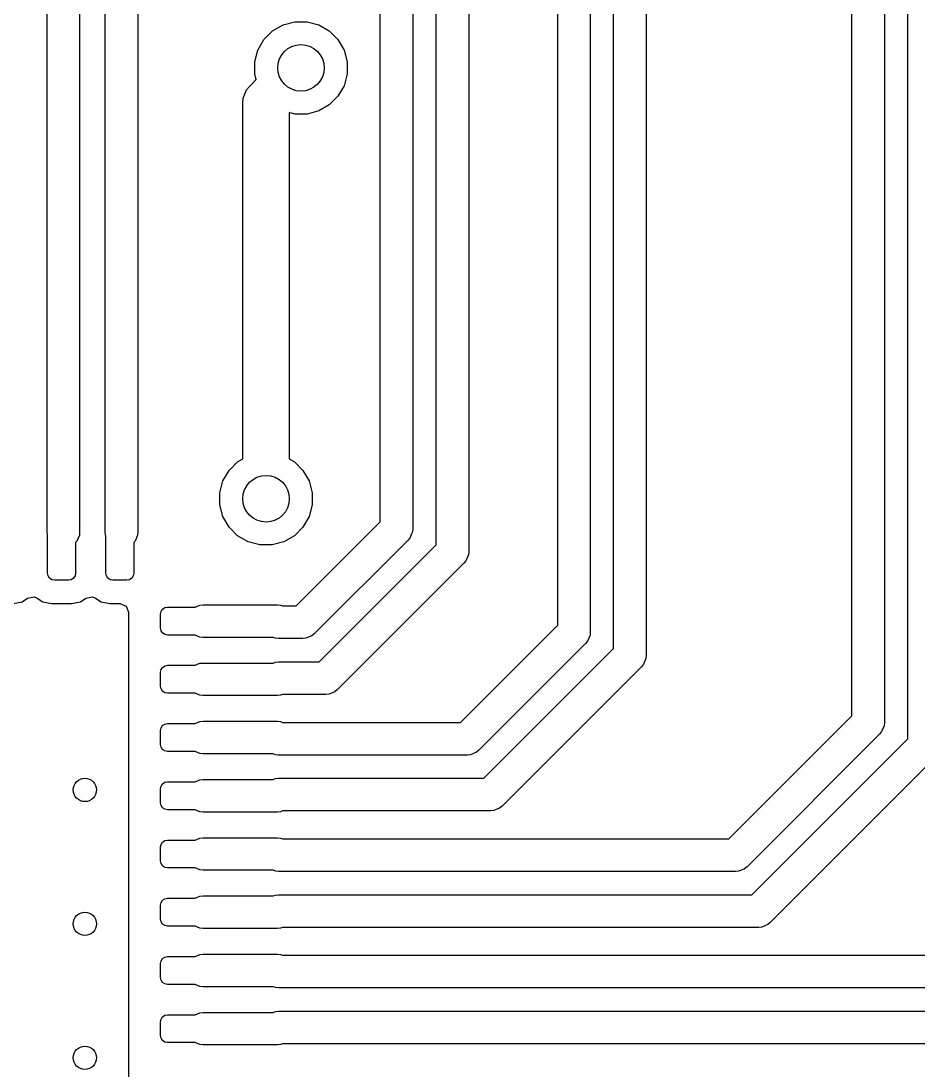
# Model space of a CAD drawing. Extents: x 2.36 to 5.14, y -5.39 to -2.61.
# Drawn here: x 3.7636 to 4.0668, y -4.0041 to -3.6495 of the extents above; entities that cross this region are included whole.
import ezdxf

# ---------------------------------------------------------------- set-up
doc = ezdxf.new("R2010")
doc.units = 0
doc.header["$MEASUREMENT"] = 0
doc.layers.add('BLACK', color=7, linetype='CONTINUOUS')

msp = doc.modelspace()

# ---------------------------------------------------------------- linework, layer by layer
at = {"layer": 'BLACK', "linetype": 'CONTINUOUS'}
for p, q in [((3.77244, -3.82224), (3.77244, -3.25143)), ((3.78346, -3.25371), (3.78346, -3.82224)), ((3.79213, -3.82224), (3.79213, -3.25847)), ((3.80315, -3.26075), (3.80315, -3.82224)), ((3.88504, -3.8188), (3.88504, -3.27609)), ((3.89606, -3.27837), (3.89606, -3.82109)), ((3.90394, -3.82663), (3.90394, -3.28391)), ((3.91496, -3.2862), (3.91496, -3.82891)), ((3.94504, -3.8538), (3.94504, -3.33609)), ((3.95606, -3.33837), (3.95606, -3.85609)), ((3.96394, -3.86163), (3.96394, -3.34391)), ((3.97496, -3.3462), (3.97496, -3.86391)), ((4.04444, -3.8844), (4.04444, -3.37969)), ((4.05546, -3.38197), (4.05546, -3.88669)), ((4.06334, -3.89223), (4.06334, -3.38751)), ((3.84868, -3.65286), (3.85224, -3.65081)), ((3.85224, -3.65081), (3.85621, -3.64974)), ((3.85621, -3.64974), (3.86032, -3.64974)), ((3.86032, -3.64974), (3.86429, -3.65081)), ((3.86429, -3.65081), (3.86785, -3.65286)), ((3.84372, -3.65933), (3.84577, -3.65577)), ((3.84577, -3.65577), (3.84868, -3.65286)), ((3.86785, -3.65286), (3.87076, -3.65577)), ((3.87076, -3.65577), (3.87282, -3.65933)), ((3.84265, -3.6633), (3.84372, -3.65933)), ((3.87282, -3.65933), (3.87388, -3.6633)), ((3.84265, -3.66741), (3.84265, -3.6633)), ((3.87388, -3.6633), (3.87388, -3.66741)), ((3.84089, -3.6716), (3.84317, -3.66932)), ((3.84317, -3.66932), (3.84265, -3.66741)), ((3.87388, -3.66741), (3.87282, -3.67138)), ((3.83873, -3.67563), (3.83991, -3.67279)), ((3.83991, -3.67279), (3.84089, -3.6716)), ((3.87282, -3.67138), (3.87076, -3.67494)), ((3.83858, -3.67717), (3.83873, -3.67563)), ((3.83858, -3.79754), (3.83858, -3.67717)), ((3.87076, -3.67494), (3.86785, -3.67785)), ((3.85621, -3.68097), (3.85433, -3.68046)), ((3.85433, -3.68046), (3.85433, -3.79754)), ((3.86032, -3.68097), (3.85621, -3.68097)), ((3.86429, -3.6799), (3.86032, -3.68097)), ((3.86785, -3.67785), (3.86429, -3.6799)), ((3.83687, -3.79853), (3.83858, -3.79754)), ((3.85433, -3.79754), (3.85604, -3.79853)), ((3.83191, -3.805), (3.83396, -3.80144)), ((3.83396, -3.80144), (3.83687, -3.79853)), ((3.85604, -3.79853), (3.85895, -3.80144)), ((3.85895, -3.80144), (3.86101, -3.805)), ((3.83084, -3.80897), (3.83191, -3.805)), ((3.86101, -3.805), (3.86207, -3.80897)), ((3.83084, -3.81308), (3.83084, -3.80897)), ((3.86207, -3.80897), (3.86207, -3.81308)), ((3.83191, -3.81705), (3.83084, -3.81308)), ((3.86207, -3.81308), (3.86101, -3.81705)), ((3.83396, -3.82061), (3.83191, -3.81705)), ((3.8566, -3.84724), (3.88504, -3.8188)), ((3.86101, -3.81705), (3.85895, -3.82061)), ((3.77255, -3.82331), (3.77244, -3.82224)), ((3.78346, -3.82224), (3.78336, -3.82331)), ((3.79223, -3.82331), (3.79213, -3.82224)), ((3.80315, -3.82224), (3.80304, -3.82331)), ((3.83687, -3.82352), (3.83396, -3.82061)), ((3.85895, -3.82061), (3.85604, -3.82352)), ((3.89596, -3.82216), (3.89555, -3.82314)), ((3.89606, -3.82109), (3.89596, -3.82216)), ((3.89596, -3.82216), (3.89596, -3.82216)), ((3.77263, -3.82351), (3.77255, -3.82331)), ((3.77263, -3.83622), (3.77263, -3.82351)), ((3.78254, -3.8253), (3.78208, -3.82576)), ((3.78208, -3.82576), (3.78208, -3.83622)), ((3.78336, -3.82331), (3.78254, -3.8253)), ((3.79231, -3.82351), (3.79223, -3.82331)), ((3.79231, -3.83622), (3.79231, -3.82351)), ((3.80222, -3.8253), (3.80176, -3.82576)), ((3.80176, -3.82576), (3.80176, -3.83622)), ((3.80304, -3.82331), (3.80222, -3.8253)), ((3.84043, -3.82557), (3.83687, -3.82352)), ((3.8444, -3.82664), (3.84043, -3.82557)), ((3.85248, -3.82557), (3.84851, -3.82664)), ((3.85604, -3.82352), (3.85248, -3.82557)), ((3.89445, -3.82498), (3.86278, -3.85665)), ((3.89513, -3.82415), (3.89445, -3.82498)), ((3.89555, -3.82314), (3.89513, -3.82415)), ((3.89513, -3.82415), (3.89513, -3.82415)), ((3.84851, -3.82664), (3.8444, -3.82664)), ((3.86443, -3.86614), (3.90394, -3.82663)), ((3.91485, -3.82999), (3.91403, -3.83198)), ((3.91496, -3.82891), (3.91485, -3.82999)), ((3.91335, -3.83281), (3.87061, -3.87555)), ((3.91403, -3.83198), (3.91335, -3.83281)), ((3.77281, -3.83712), (3.77263, -3.83622)), ((3.77332, -3.83789), (3.77281, -3.83712)), ((3.7819, -3.83712), (3.78139, -3.83789)), ((3.78208, -3.83622), (3.7819, -3.83712)), ((3.79249, -3.83712), (3.79231, -3.83622)), ((3.79301, -3.83789), (3.79249, -3.83712)), ((3.80158, -3.83712), (3.80107, -3.83789)), ((3.80176, -3.83622), (3.80158, -3.83712)), ((3.77409, -3.8384), (3.77332, -3.83789)), ((3.77499, -3.83858), (3.77409, -3.8384)), ((3.77972, -3.83858), (3.77499, -3.83858)), ((3.78062, -3.8384), (3.77972, -3.83858)), ((3.78139, -3.83789), (3.78062, -3.8384)), ((3.79377, -3.8384), (3.79301, -3.83789)), ((3.79468, -3.83858), (3.79377, -3.8384)), ((3.7994, -3.83858), (3.79468, -3.83858)), ((3.80031, -3.8384), (3.7994, -3.83858)), ((3.80107, -3.83789), (3.80031, -3.8384)), ((3.76589, -3.84464), (3.76808, -3.8442)), ((3.76808, -3.8442), (3.76913, -3.84464)), ((3.78558, -3.84464), (3.78777, -3.8442)), ((3.78777, -3.8442), (3.78882, -3.84464)), ((3.76104, -3.84648), (3.76403, -3.84588)), ((3.76403, -3.84588), (3.76589, -3.84464)), ((3.76913, -3.84464), (3.77099, -3.84588)), ((3.77099, -3.84588), (3.77398, -3.84648)), ((3.77398, -3.84648), (3.77398, -3.84648)), ((3.77398, -3.84648), (3.78073, -3.84648)), ((3.78073, -3.84648), (3.78372, -3.84588)), ((3.78073, -3.84648), (3.78073, -3.84648)), ((3.78372, -3.84588), (3.78558, -3.84464)), ((3.78882, -3.84464), (3.79068, -3.84588)), ((3.79068, -3.84588), (3.79367, -3.84648)), ((3.79367, -3.84648), (3.79709, -3.84648)), ((3.79709, -3.84648), (3.79915, -3.84733)), ((3.79915, -3.84733), (3.8, -3.84939)), ((3.81228, -3.84782), (3.81318, -3.84764)), ((3.81318, -3.84764), (3.82248, -3.84764)), ((3.82248, -3.84764), (3.82412, -3.84696)), ((3.82412, -3.84696), (3.8252, -3.84685)), ((3.8252, -3.84685), (3.8503, -3.84685)), ((3.8503, -3.84685), (3.85137, -3.84696)), ((3.85137, -3.84696), (3.85207, -3.84724)), ((3.85207, -3.84724), (3.8566, -3.84724)), ((3.8, -3.84939), (3.8, -4.15061)), ((3.81082, -3.85), (3.811, -3.8491)), ((3.81082, -3.85472), (3.81082, -3.85)), ((3.811, -3.8491), (3.81151, -3.84833)), ((3.81151, -3.84833), (3.81228, -3.84782)), ((3.811, -3.85563), (3.81082, -3.85472)), ((3.91223, -3.88661), (3.94504, -3.8538)), ((3.81151, -3.85639), (3.811, -3.85563)), ((3.81228, -3.85691), (3.81151, -3.85639)), ((3.81318, -3.85709), (3.81228, -3.85691)), ((3.82248, -3.85709), (3.81318, -3.85709)), ((3.82412, -3.85777), (3.82248, -3.85709)), ((3.8252, -3.85787), (3.82412, -3.85777)), ((3.84892, -3.85787), (3.8252, -3.85787)), ((3.84961, -3.85816), (3.84892, -3.85787)), ((3.85069, -3.85827), (3.84961, -3.85816)), ((3.85888, -3.85827), (3.85069, -3.85827)), ((3.85996, -3.85816), (3.85888, -3.85827)), ((3.86194, -3.85734), (3.85996, -3.85816)), ((3.86278, -3.85665), (3.86194, -3.85734)), ((3.95596, -3.85716), (3.95513, -3.85915)), ((3.95606, -3.85609), (3.95596, -3.85716)), ((3.95445, -3.85998), (3.91841, -3.89602)), ((3.92006, -3.90551), (3.96394, -3.86163)), ((3.95513, -3.85915), (3.95445, -3.85998)), ((3.97485, -3.86499), (3.97403, -3.86698)), ((3.97496, -3.86391), (3.97485, -3.86499)), ((3.81082, -3.86969), (3.811, -3.86878)), ((3.811, -3.86878), (3.81151, -3.86801)), ((3.81151, -3.86801), (3.81228, -3.8675)), ((3.81228, -3.8675), (3.81318, -3.86732)), ((3.81318, -3.86732), (3.82248, -3.86732)), ((3.82248, -3.86732), (3.82412, -3.86664)), ((3.82412, -3.86664), (3.8252, -3.86654)), ((3.8252, -3.86654), (3.84892, -3.86654)), ((3.84892, -3.86654), (3.84961, -3.86625)), ((3.84961, -3.86625), (3.85069, -3.86614)), ((3.85069, -3.86614), (3.86443, -3.86614)), ((3.97335, -3.86781), (3.92624, -3.91492)), ((3.97403, -3.86698), (3.97335, -3.86781)), ((3.97403, -3.86698), (3.97403, -3.86698)), ((3.81082, -3.87441), (3.81082, -3.86969)), ((3.811, -3.87531), (3.81082, -3.87441)), ((3.81151, -3.87608), (3.811, -3.87531)), ((3.81228, -3.87659), (3.81151, -3.87608)), ((3.87061, -3.87555), (3.86977, -3.87624)), ((3.81318, -3.87677), (3.81228, -3.87659)), ((3.82248, -3.87677), (3.81318, -3.87677)), ((3.82412, -3.87745), (3.82248, -3.87677)), ((3.8252, -3.87756), (3.82412, -3.87745)), ((3.8503, -3.87756), (3.8252, -3.87756)), ((3.85137, -3.87745), (3.8503, -3.87756)), ((3.85207, -3.87717), (3.85137, -3.87745)), ((3.86671, -3.87717), (3.85207, -3.87717)), ((3.86778, -3.87706), (3.86671, -3.87717)), ((3.86977, -3.87624), (3.86778, -3.87706)), ((3.82248, -3.88701), (3.82412, -3.88633)), ((3.82412, -3.88633), (3.8252, -3.88622)), ((3.8252, -3.88622), (3.8503, -3.88622)), ((3.8503, -3.88622), (3.85137, -3.88633)), ((3.85137, -3.88633), (3.85207, -3.88661)), ((3.85207, -3.88661), (3.91223, -3.88661)), ((4.00286, -3.92598), (4.04444, -3.8844)), ((4.05546, -3.88669), (4.05536, -3.88776)), ((3.81082, -3.88937), (3.811, -3.88847)), ((3.81082, -3.89409), (3.81082, -3.88937)), ((3.811, -3.88847), (3.81151, -3.8877)), ((3.81151, -3.8877), (3.81228, -3.88719)), ((3.81228, -3.88719), (3.81318, -3.88701)), ((3.81318, -3.88701), (3.82248, -3.88701)), ((4.05453, -3.88975), (4.05385, -3.89058)), ((4.05536, -3.88776), (4.05453, -3.88975)), ((4.05385, -3.89058), (4.00904, -3.93539)), ((4.01069, -3.94488), (4.06334, -3.89223)), ((3.811, -3.895), (3.81082, -3.89409)), ((3.81151, -3.89576), (3.811, -3.895)), ((3.81228, -3.89628), (3.81151, -3.89576)), ((3.81318, -3.89646), (3.81228, -3.89628)), ((3.82248, -3.89646), (3.81318, -3.89646)), ((3.82412, -3.89714), (3.82248, -3.89646)), ((3.8252, -3.89724), (3.82412, -3.89714)), ((3.84892, -3.89724), (3.8252, -3.89724)), ((3.84961, -3.89753), (3.84892, -3.89724)), ((3.91757, -3.89671), (3.91559, -3.89753)), ((3.91841, -3.89602), (3.91757, -3.89671)), ((3.85069, -3.89764), (3.84961, -3.89753)), ((3.91451, -3.89764), (3.85069, -3.89764)), ((3.91559, -3.89753), (3.91451, -3.89764)), ((4.07275, -3.89841), (4.01687, -3.95429)), ((3.811, -3.90815), (3.81151, -3.90738)), ((3.81151, -3.90738), (3.81228, -3.90687)), ((3.81228, -3.90687), (3.81318, -3.90669)), ((3.81318, -3.90669), (3.82248, -3.90669)), ((3.82248, -3.90669), (3.82412, -3.90601)), ((3.82412, -3.90601), (3.8252, -3.90591)), ((3.8252, -3.90591), (3.84892, -3.90591)), ((3.84892, -3.90591), (3.84961, -3.90562)), ((3.84961, -3.90562), (3.85069, -3.90551)), ((3.85069, -3.90551), (3.92006, -3.90551)), ((3.81082, -3.90906), (3.811, -3.90815)), ((3.81082, -3.91378), (3.81082, -3.90906)), ((3.811, -3.91468), (3.81082, -3.91378)), ((3.81151, -3.91545), (3.811, -3.91468)), ((3.92624, -3.91492), (3.9254, -3.91561)), ((3.81228, -3.91596), (3.81151, -3.91545)), ((3.81318, -3.91614), (3.81228, -3.91596)), ((3.82248, -3.91614), (3.81318, -3.91614)), ((3.82412, -3.91682), (3.82248, -3.91614)), ((3.8252, -3.91693), (3.82412, -3.91682)), ((3.8503, -3.91693), (3.8252, -3.91693)), ((3.85137, -3.91682), (3.8503, -3.91693)), ((3.85207, -3.91654), (3.85137, -3.91682)), ((3.92234, -3.91654), (3.85207, -3.91654)), ((3.92341, -3.91643), (3.92234, -3.91654)), ((3.9254, -3.91561), (3.92341, -3.91643)), ((3.82248, -3.92638), (3.82412, -3.9257)), ((3.82412, -3.9257), (3.8252, -3.92559)), ((3.8252, -3.92559), (3.8503, -3.92559)), ((3.8503, -3.92559), (3.85137, -3.9257)), ((3.85137, -3.9257), (3.85207, -3.92598)), ((3.81082, -3.92874), (3.811, -3.92784)), ((3.81082, -3.93346), (3.81082, -3.92874)), ((3.811, -3.92784), (3.81151, -3.92707)), ((3.81151, -3.92707), (3.81228, -3.92656)), ((3.81228, -3.92656), (3.81318, -3.92638)), ((3.81318, -3.92638), (3.82248, -3.92638)), ((3.85207, -3.92598), (4.00286, -3.92598)), ((3.811, -3.93437), (3.81082, -3.93346)), ((3.81151, -3.93513), (3.811, -3.93437)), ((3.81228, -3.93565), (3.81151, -3.93513)), ((3.81318, -3.93583), (3.81228, -3.93565)), ((3.82248, -3.93583), (3.81318, -3.93583)), ((3.82412, -3.93651), (3.82248, -3.93583)), ((4.0082, -3.93608), (4.00622, -3.9369)), ((4.00904, -3.93539), (4.0082, -3.93608)), ((3.8252, -3.93661), (3.82412, -3.93651)), ((3.84892, -3.93661), (3.8252, -3.93661)), ((3.84961, -3.9369), (3.84892, -3.93661)), ((3.85069, -3.93701), (3.84961, -3.9369)), ((4.00514, -3.93701), (3.85069, -3.93701)), ((4.00622, -3.9369), (4.00514, -3.93701)), ((3.811, -3.94752), (3.81151, -3.94675)), ((3.81151, -3.94675), (3.81228, -3.94624)), ((3.81228, -3.94624), (3.81318, -3.94606)), ((3.81318, -3.94606), (3.82248, -3.94606)), ((3.82248, -3.94606), (3.82412, -3.94538)), ((3.82412, -3.94538), (3.8252, -3.94528)), ((3.8252, -3.94528), (3.84892, -3.94528)), ((3.84892, -3.94528), (3.84961, -3.94499)), ((3.84961, -3.94499), (3.85069, -3.94488)), ((3.85069, -3.94488), (4.01069, -3.94488)), ((3.81082, -3.94843), (3.811, -3.94752)), ((3.81082, -3.95315), (3.81082, -3.94843)), ((3.811, -3.95405), (3.81082, -3.95315)), ((3.81151, -3.95482), (3.811, -3.95405)), ((3.81228, -3.95533), (3.81151, -3.95482)), ((3.81318, -3.95551), (3.81228, -3.95533)), ((3.82248, -3.95551), (3.81318, -3.95551)), ((3.82412, -3.95619), (3.82248, -3.95551)), ((3.8252, -3.9563), (3.82412, -3.95619)), ((3.8503, -3.9563), (3.8252, -3.9563)), ((3.85137, -3.95619), (3.8503, -3.9563)), ((3.85207, -3.95591), (3.85137, -3.95619)), ((4.01297, -3.95591), (3.85207, -3.95591)), ((4.01404, -3.9558), (4.01297, -3.95591)), ((4.01603, -3.95498), (4.01404, -3.9558)), ((4.01687, -3.95429), (4.01603, -3.95498)), ((3.81082, -3.96811), (3.811, -3.96721)), ((3.81082, -3.97283), (3.81082, -3.96811)), ((3.811, -3.96721), (3.81151, -3.96644)), ((3.81151, -3.96644), (3.81228, -3.96593)), ((3.81228, -3.96593), (3.81318, -3.96575)), ((3.81318, -3.96575), (3.82248, -3.96575)), ((3.82248, -3.96575), (3.82412, -3.96507)), ((3.82412, -3.96507), (3.8252, -3.96496)), ((3.8252, -3.96496), (3.8503, -3.96496)), ((3.8503, -3.96496), (3.85137, -3.96507)), ((3.85137, -3.96507), (3.85207, -3.96535)), ((3.85207, -3.96535), (4.11349, -3.96535)), ((3.811, -3.97374), (3.81082, -3.97283)), ((3.81151, -3.9745), (3.811, -3.97374)), ((3.81228, -3.97502), (3.81151, -3.9745)), ((3.81318, -3.9752), (3.81228, -3.97502)), ((3.82248, -3.9752), (3.81318, -3.9752)), ((3.82412, -3.97588), (3.82248, -3.9752)), ((3.8252, -3.97598), (3.82412, -3.97588)), ((3.84892, -3.97598), (3.8252, -3.97598)), ((3.84961, -3.97627), (3.84892, -3.97598)), ((3.85069, -3.97638), (3.84961, -3.97627)), ((4.11577, -3.97638), (3.85069, -3.97638)), ((3.81151, -3.98612), (3.81228, -3.98561)), ((3.81228, -3.98561), (3.81318, -3.98543)), ((3.81318, -3.98543), (3.82248, -3.98543)), ((3.82248, -3.98543), (3.82412, -3.98475)), ((3.82412, -3.98475), (3.8252, -3.98465)), ((3.8252, -3.98465), (3.84892, -3.98465)), ((3.84892, -3.98465), (3.84961, -3.98436)), ((3.84961, -3.98436), (3.85069, -3.98425)), ((3.85069, -3.98425), (4.12132, -3.98425)), ((3.81082, -3.9878), (3.811, -3.98689)), ((3.81082, -3.99252), (3.81082, -3.9878)), ((3.811, -3.98689), (3.81151, -3.98612)), ((3.811, -3.99342), (3.81082, -3.99252)), ((3.81151, -3.99419), (3.811, -3.99342)), ((3.81228, -3.9947), (3.81151, -3.99419)), ((3.81318, -3.99488), (3.81228, -3.9947)), ((3.82248, -3.99488), (3.81318, -3.99488)), ((3.82412, -3.99556), (3.82248, -3.99488)), ((3.8252, -3.99567), (3.82412, -3.99556)), ((3.8503, -3.99567), (3.8252, -3.99567)), ((3.85137, -3.99556), (3.8503, -3.99567)), ((3.85207, -3.99528), (3.85137, -3.99556)), ((4.1236, -3.99528), (3.85207, -3.99528))]:
    msp.add_line(p, q, dxfattribs=at)
at = {"layer": 'BLACK'}
for centre, radius in [((3.85827, -3.66535), 0.00787), ((3.84646, -3.81102), 0.00787), ((3.78523, -3.90945), 0.00394), ((3.78523, -3.95472), 0.00394), ((3.78523, -4), 0.00394)]:
    msp.add_circle(centre, radius, dxfattribs=at)

doc.saveas('drawing.dxf')
